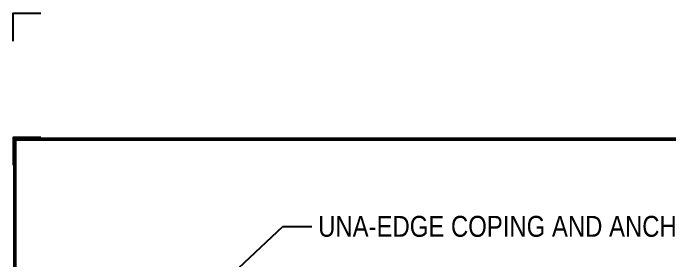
# Model space of a CAD drawing. Header units: inches. Extents: x -763.7 to -743.6, y -96.2 to -79.4.
# Drawn here: x -763.65 to -757.75, y -81.67 to -79.45 of the extents above; entities that cross this region are included whole.
import ezdxf
from ezdxf.enums import TextEntityAlignment as Align

# ---------------------------------------------------------------- set-up
doc = ezdxf.new("R2010")
doc.units = ezdxf.units.IN
doc.header["$MEASUREMENT"] = 0
doc.layers.get('0').update_dxf_attribs({"linetype": 'CONTINUOUS'})
doc.layers.get('DEFPOINTS').update_dxf_attribs({"linetype": 'CONTINUOUS'})
for name, color, linetype in [('FSBP-ANNO-LABEL', 7, 'CONTINUOUS'), ('FSBP-ANNO-NOTE', 7, 'CONTINUOUS'), ('FSBP-TTLB-BORDER', 7, 'CONTINUOUS'), ('FSBP-TTLB-TEXT', 7, 'CONTINUOUS')]:
    doc.layers.add(name, color=color, linetype=linetype)
doc.styles.add('ARIAL', font='arial.ttf')
doc.styles.add('ARIAL_BOLD', font='')
doc.styles.add('ARIAL_NAR', font='ARIALN.TTF')
doc.styles.get('ARIAL_BOLD').set_extended_font_data('Arial Black')
doc.dimstyles.new('FSBP-LEADER', dxfattribs={"dimtxt": 0.1875, "dimasz": 0.25, "dimexe": 0.0625, "dimexo": 0.125, "dimgap": 0.125, "dimtad": 0, "dimtih": 1, "dimtoh": 1, "dimdec": 4, "dimzin": 0, "dimdsep": 46, "dimlunit": 4, "dimtxsty": 'ARIAL_NAR', "dimcen": 0.09375, "dimclrd": 256, "dimclre": 256, "dimclrt": 256, "dimadec": 0, "dimazin": 0, "dimtfac": 1, "dimtdec": 4, "dimtofl": 0, "dimtmove": 0, "dimatfit": 3, "dimfxl": 0, "dimtolj": 1, "dimtzin": 0, "dimlwd": -1, "dimlwe": -1, "dimarcsym": 0})

# ---------------------------------------------------------------- blocks, each defined once
blk = doc.blocks.new('TTLB-ASPHALT_1')
at = {"layer": 'DEFPOINTS', "linetype": 'Continuous', "ltscale": 1.75}
blk.add_lwpolyline([(-0.0156, 13.8808), (-0.0156, 14.1308), (0.2344, 14.1308)], dxfattribs=at)
at = {"layer": 'DEFPOINTS', "color": 1}
blk.add_lwpolyline([(0.2344, 13.0156), (-0.0156, 13.0156), (-0.0156, 12.7656)], dxfattribs=at)
at = {"layer": 'FSBP-TTLB-BORDER', "const_width": 0.0312}
blk.add_lwpolyline([(20, 0), (20, 13), (0, 13), (0, 0)], dxfattribs=at)
at = {"layer": 'FSBP-TTLB-TEXT'}
for tag, height, style, p in [('DETAIL_DESCP_LINE_1', 0.2188, 'ARIAL_BOLD', (9.8327, -0.375)), ('ISSUE_REV_DATE', 0.2188, 'ARIAL', (15.8407, -0.7283)), ('DETAIL_NUMBER', 0.4375, 'ARIAL', (18.4206, -0.8932))]:
    blk.add_attdef(tag, text='', height=height, dxfattribs=dict(at, style=style)).set_placement(p, align=Align.MIDDLE_CENTER)
at = {"layer": 'FSBP-TTLB-TEXT', "style": 'ARIAL'}
blk.add_attdef('ACCPT_SYSTEMS', text='', height=0.2188, dxfattribs=at).set_placement((11.4944, -1.125), align=Align.MIDDLE_LEFT)

msp = doc.modelspace()

# ---------------------------------------------------------------- block references
msp.add_blockref('TTLB-ASPHALT_1', (-763.637, -93.5801))

# ---------------------------------------------------------------- texts
at = {"layer": 'FSBP-ANNO-LABEL', "style": 'ARIAL_NAR'}
msp.add_text('UNA-EDGE COPING AND ANCHOR CLIP', height=0.1875, dxfattribs=at).set_placement((-760.913, -81.3628), align=Align.MIDDLE_LEFT)

# ---------------------------------------------------------------- leaders
at = {"layer": 'FSBP-ANNO-NOTE'}
msp.add_leader([(-762.3929, -82.4533), (-761.2295, -81.3639), (-760.9701, -81.3641)], dimstyle='FSBP-LEADER', dxfattribs=at)

doc.saveas('drawing.dxf')
